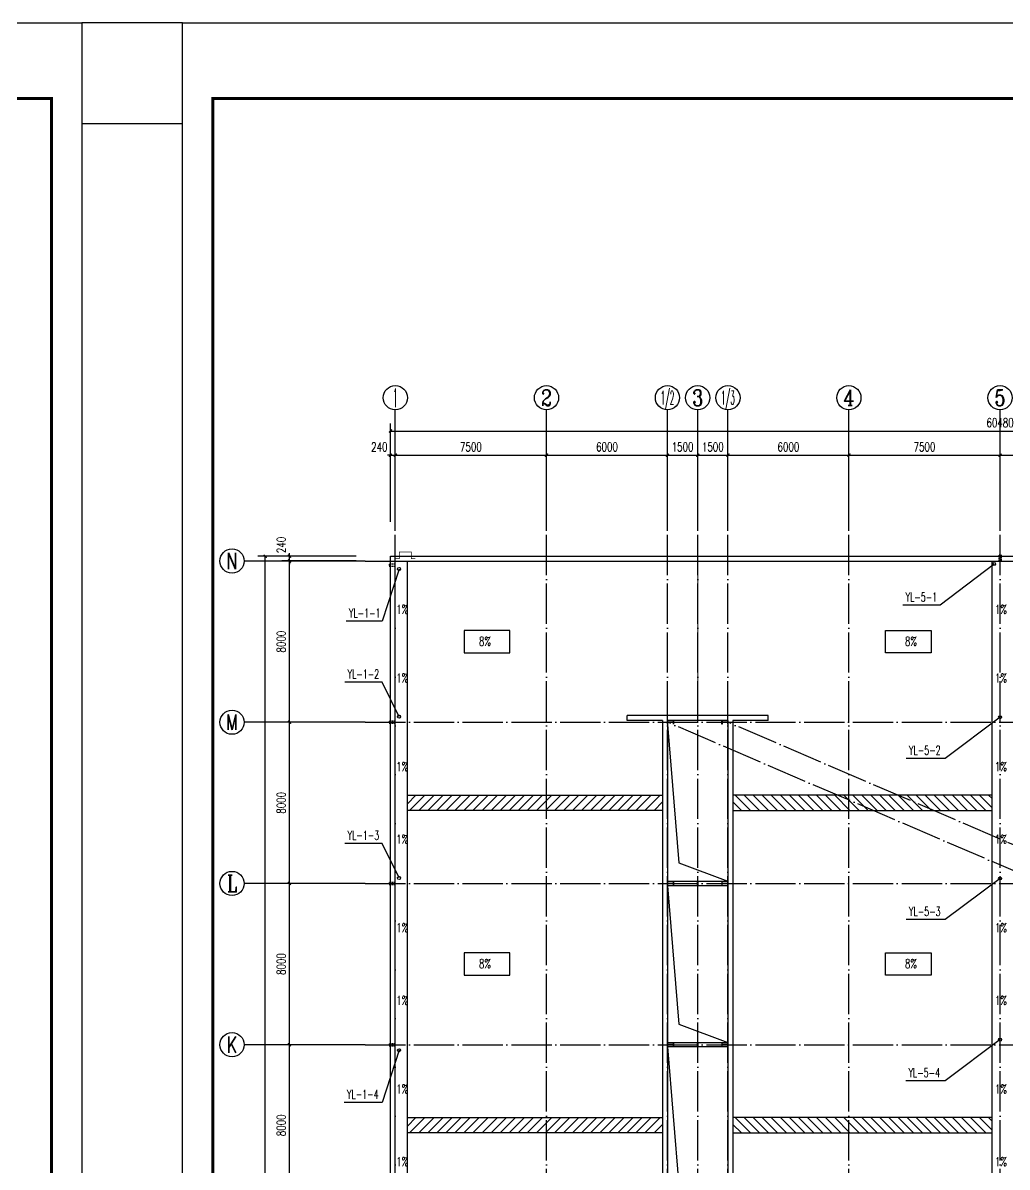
# Model space of a CAD drawing. Extents: x 14168272 to 29396535, y -812963 to 33736.
# Drawn here: x 14857348 to 14906172, y -238294 to -181520 of the extents above; entities that cross this region are included whole.
import ezdxf
from ezdxf.enums import TextEntityAlignment as Align

# ---------------------------------------------------------------- set-up
doc = ezdxf.new("R2010")
doc.units = 0
doc.header["$LTSCALE"] = 1000
doc.header["$MEASUREMENT"] = 0
doc.linetypes.add('DASH', pattern=[0.35, 0.25, -0.1])
doc.linetypes.add('DOTE', pattern=[2.42, 2, -0.2, 0.02, -0.2])
for name, color, linetype in [('AXIS', 3, 'Continuous'), ('AXIS_TEXT', 7, 'Continuous'), ('COLUMN', 2, 'Continuous'), ('DIM_SYMB', 3, 'Continuous'), ('DIM_雨水', 3, 'Continuous'), ('DOTE', 8, 'DOTE'), ('PUB_DIM', 3, 'Continuous'), ('PUB_TEXT', 7, 'Continuous'), ('TK', 4, 'Continuous'), ('TWT_TEXT', 7, 'Continuous'), ('VPIPE-雨水', 4, 'Continuous'), ('WALL-PARAPET', 6, 'Continuous'), ('采光带', 4, 'Continuous')]:
    doc.layers.add(name, color=color, linetype=linetype)
doc.styles.add('_TCH_AXIS', font='COMPLEX', dxfattribs={"bigfont": 'GBCBIG'})
doc.styles.add('_TCH_DIM', font='SIMPLEX', dxfattribs={"bigfont": 'GBCBIG'})
doc.styles.add('_TCH_DIM_T3', font='SIMPLEX', dxfattribs={"width": 0.705882, "bigfont": 'GBCBIG'})
doc.styles.add('_TWT_SERIAL', font='COMPLEX', dxfattribs={"width": 0.8, "height": 3, "bigfont": 'HZTXT'})
doc.styles.add('COMPLEX', font='COMPLEX')
doc.dimstyles.new('_TCH_ARCH&&150', dxfattribs={"dimtxt": 446.25, "dimasz": 150, "dimexe": 375, "dimexo": 450, "dimgap": 189.375, "dimtad": 1, "dimdec": 0, "dimzin": 0, "dimdsep": 46, "dimtxsty": '_TCH_DIM_T3', "dimblk": 'ARCHTICK', "dimcen": 0.09, "dimclrt": 7, "dimazin": 2, "dimtfac": 1, "dimtdec": 0, "dimtix": 1, "dimtmove": 2, "dimatfit": 3, "dimfxl": 0, "dimtolj": 1, "dimtzin": 0, "dimarcsym": 0})

# ---------------------------------------------------------------- blocks, each defined once
blk = doc.blocks.new('A$C0FCD69EC')
at = {"layer": 'COLUMN'}
blk.add_hatch(color=256, dxfattribs=at).paths.add_polyline_path([(300, 180), (294, 180), (294, 94), (6, 94), (6, 180), (0, 180), (0, 0), (6, 0), (6, 86), (294, 86), (294, 0), (300, 0)])
blk.add_lwpolyline([(300, 0), (294, 0), (294, 86), (6, 86), (6, 0), (0, 0), (0, 180), (6, 180), (6, 94), (294, 94), (294, 180), (300, 180)], close=True, dxfattribs=at)
blk = doc.blocks.new('A$C22C4548D')
blk.add_line((0, 10), (300, 10))
blk.add_lwpolyline([(30, 20), (270, 20), (270, 0), (30, 0)], close=True)
blk = doc.blocks.new('GeYuanFrame_34818471', base_point=(20.09, 4.53))
at = {"layer": 'TK'}
blk.add_lwpolyline([(20.09, 4.53), (20.09, 598.53), (1071.09, 598.53), (1071.09, 4.53)], close=True, dxfattribs=at)
at = {"layer": 'TK', "const_width": 1}
blk.add_lwpolyline([(45.09, 588.53), (1061.09, 588.53), (1061.09, 14.53), (45.09, 14.53)], close=True, dxfattribs=at)
blk = doc.blocks.new('GeYuanFrame_16784812', base_point=(20.09, 4.53))
at = {"layer": 'TK'}
blk.add_lwpolyline([(20.09, 4.53), (20.09, 598.53), (1071.09, 598.53), (1071.09, 4.53)], close=True, dxfattribs=at)
at = {"layer": 'TK', "const_width": 1}
blk.add_lwpolyline([(45.09, 588.53), (1061.09, 588.53), (1061.09, 14.53), (45.09, 14.53)], close=True, dxfattribs=at)
blk = doc.blocks.new('_AXISO')
blk.add_circle((0, 0), 0.5)
at = {"layer": 'AXIS_TEXT', "style": 'COMPLEX', "width": 1.041667}
blk.add_attdef('A', text='', height=0.56, dxfattribs=at).set_placement((-0.25, -0.28), (0.25, -0.28), align=Align.FIT)
blk = doc.blocks.new('_ArchTick')
at = {"color": 0, "linetype": 'ByBlock', "const_width": 0.4}
blk.add_lwpolyline([(-0.5, -0.5), (0.5, 0.5)], dxfattribs=at)
blk = doc.blocks.new('*D235')
at = {"layer": 'AXIS', "color": 0, "lineweight": -2}
for p, q in [((14873873, -207980), (14868998, -207980)), ((14869373, -304460), (14869373, -207980)), ((14873873, -304460), (14868998, -304460))]:
    blk.add_line(p, q, dxfattribs=at)
at = {"layer": 'Defpoints', "color": 0}
for p in [(14869373, -207980), (14874323, -207980), (14874323, -304460)]:
    blk.add_point(p, dxfattribs=at)
at = {"layer": 'AXIS', "color": 0, "lineweight": -2, "xscale": 150, "yscale": 150, "zscale": 150}
for p, rotation in [((14869373, -207980), 90), ((14869373, -304460), 270)]:
    blk.add_blockref('_ArchTick', p, dxfattribs=dict(at, rotation=rotation))
at = {"layer": 'AXIS', "color": 7, "insert": (14868960, -256220), "char_height": 446.2, "attachment_point": 5, "rotation": 90, "style": '_TCH_DIM_T3'}
blk.add_mtext('\\A1;96480', dxfattribs=at)
blk = doc.blocks.new('*D245')
at = {"layer": 'AXIS', "color": 0, "lineweight": -2}
for p, q in [((14873873, -232220), (14870198, -232220)), ((14870573, -240220), (14870573, -232220)), ((14873873, -240220), (14870198, -240220))]:
    blk.add_line(p, q, dxfattribs=at)
at = {"layer": 'Defpoints', "color": 0}
for p in [(14870573, -232220), (14874323, -232220), (14874323, -240220)]:
    blk.add_point(p, dxfattribs=at)
at = {"layer": 'AXIS', "color": 0, "lineweight": -2, "xscale": 150, "yscale": 150, "zscale": 150}
for p, rotation in [((14870573, -232220), 90), ((14870573, -240220), 270)]:
    blk.add_blockref('_ArchTick', p, dxfattribs=dict(at, rotation=rotation))
at = {"layer": 'AXIS', "color": 7, "insert": (14870160, -236220), "char_height": 446.2, "attachment_point": 5, "rotation": 90, "style": '_TCH_DIM_T3'}
blk.add_mtext('\\A1;8000', dxfattribs=at)
blk = doc.blocks.new('*D246')
at = {"layer": 'AXIS', "color": 0, "lineweight": -2}
for p, q in [((14873873, -224220), (14870198, -224220)), ((14870573, -232220), (14870573, -224220)), ((14873873, -232220), (14870198, -232220))]:
    blk.add_line(p, q, dxfattribs=at)
at = {"layer": 'Defpoints', "color": 0}
for p in [(14870573, -224220), (14874323, -224220), (14874323, -232220)]:
    blk.add_point(p, dxfattribs=at)
at = {"layer": 'AXIS', "color": 0, "lineweight": -2, "xscale": 150, "yscale": 150, "zscale": 150}
for p, rotation in [((14870573, -224220), 90), ((14870573, -232220), 270)]:
    blk.add_blockref('_ArchTick', p, dxfattribs=dict(at, rotation=rotation))
at = {"layer": 'AXIS', "color": 7, "insert": (14870160, -228220), "char_height": 446.2, "attachment_point": 5, "rotation": 90, "style": '_TCH_DIM_T3'}
blk.add_mtext('\\A1;8000', dxfattribs=at)
blk = doc.blocks.new('*D247')
at = {"layer": 'AXIS', "color": 0, "lineweight": -2}
for p, q in [((14873873, -216220), (14870198, -216220)), ((14870573, -224220), (14870573, -216220)), ((14873873, -224220), (14870198, -224220))]:
    blk.add_line(p, q, dxfattribs=at)
at = {"layer": 'Defpoints', "color": 0}
for p in [(14870573, -216220), (14874323, -216220), (14874323, -224220)]:
    blk.add_point(p, dxfattribs=at)
at = {"layer": 'AXIS', "color": 0, "lineweight": -2, "xscale": 150, "yscale": 150, "zscale": 150}
for p, rotation in [((14870573, -216220), 90), ((14870573, -224220), 270)]:
    blk.add_blockref('_ArchTick', p, dxfattribs=dict(at, rotation=rotation))
at = {"layer": 'AXIS', "color": 7, "insert": (14870160, -220220), "char_height": 446.2, "attachment_point": 5, "rotation": 90, "style": '_TCH_DIM_T3'}
blk.add_mtext('\\A1;8000', dxfattribs=at)
blk = doc.blocks.new('*D248')
at = {"layer": 'AXIS', "color": 0, "lineweight": -2}
for p, q in [((14873873, -208220), (14870198, -208220)), ((14870573, -216220), (14870573, -208220)), ((14873873, -216220), (14870198, -216220))]:
    blk.add_line(p, q, dxfattribs=at)
at = {"layer": 'Defpoints', "color": 0}
for p in [(14870573, -208220), (14874323, -208220), (14874323, -216220)]:
    blk.add_point(p, dxfattribs=at)
at = {"layer": 'AXIS', "color": 0, "lineweight": -2, "xscale": 150, "yscale": 150, "zscale": 150}
for p, rotation in [((14870573, -208220), 90), ((14870573, -216220), 270)]:
    blk.add_blockref('_ArchTick', p, dxfattribs=dict(at, rotation=rotation))
at = {"layer": 'AXIS', "color": 7, "insert": (14870160, -212220), "char_height": 446.2, "attachment_point": 5, "rotation": 90, "style": '_TCH_DIM_T3'}
blk.add_mtext('\\A1;8000', dxfattribs=at)
blk = doc.blocks.new('*D249')
at = {"layer": 'AXIS', "color": 0, "lineweight": -2}
for p, q in [((14873873, -207980), (14870198, -207980)), ((14873873, -208220), (14870198, -208220)), ((14870573, -207980), (14870573, -207830)), ((14870573, -208220), (14870573, -207980)), ((14870573, -208220), (14870573, -208370))]:
    blk.add_line(p, q, dxfattribs=at)
at = {"layer": 'Defpoints', "color": 0}
for p in [(14870573, -207980), (14874323, -207980), (14874323, -208220)]:
    blk.add_point(p, dxfattribs=at)
at = {"layer": 'AXIS', "color": 0, "lineweight": -2, "xscale": 150, "yscale": 150, "zscale": 150}
for p, rotation in [((14870573, -207980), 270), ((14870573, -208220), 90)]:
    blk.add_blockref('_ArchTick', p, dxfattribs=dict(at, rotation=rotation))
at = {"layer": 'AXIS', "color": 7, "insert": (14870160, -207425), "char_height": 446.2, "attachment_point": 5, "rotation": 90, "style": '_TCH_DIM_T3'}
blk.add_mtext('\\A1;240', dxfattribs=at)
blk = doc.blocks.new('*D280')
at = {"layer": 'AXIS', "color": 0, "lineweight": -2}
for p, q in [((14875583, -206270), (14875583, -201395)), ((14936063, -206270), (14936063, -201395)), ((14875583, -201770), (14936063, -201770))]:
    blk.add_line(p, q, dxfattribs=at)
at = {"layer": 'Defpoints', "color": 0}
for p in [(14936063, -201770), (14875583, -206720), (14936063, -206720)]:
    blk.add_point(p, dxfattribs=at)
at = {"layer": 'AXIS', "color": 0, "lineweight": -2, "xscale": 150, "yscale": 150, "zscale": 150, "rotation": 180}
blk.add_blockref('_ArchTick', (14875583, -201770), dxfattribs=at)
at = {"layer": 'AXIS', "color": 0, "lineweight": -2, "xscale": 150, "yscale": 150, "zscale": 150}
blk.add_blockref('_ArchTick', (14936063, -201770), dxfattribs=at)
at = {"layer": 'AXIS', "color": 7, "insert": (14905823, -201358), "char_height": 446.2, "attachment_point": 5, "style": '_TCH_DIM_T3'}
blk.add_mtext('\\A1;60480', dxfattribs=at)
blk = doc.blocks.new('*D281')
at = {"layer": 'AXIS', "color": 0, "lineweight": -2}
for p, q in [((14875583, -206270), (14875583, -202595)), ((14875823, -206270), (14875823, -202595)), ((14875583, -202970), (14875433, -202970)), ((14875583, -202970), (14875823, -202970)), ((14875823, -202970), (14875973, -202970))]:
    blk.add_line(p, q, dxfattribs=at)
at = {"layer": 'Defpoints', "color": 0}
for p in [(14875823, -202970), (14875583, -206720), (14875823, -206720)]:
    blk.add_point(p, dxfattribs=at)
at = {"layer": 'AXIS', "color": 0, "lineweight": -2, "xscale": 150, "yscale": 150, "zscale": 150}
blk.add_blockref('_ArchTick', (14875583, -202970), dxfattribs=at)
at = {"layer": 'AXIS', "color": 0, "lineweight": -2, "xscale": 150, "yscale": 150, "zscale": 150, "rotation": 180}
blk.add_blockref('_ArchTick', (14875823, -202970), dxfattribs=at)
at = {"layer": 'AXIS', "color": 7, "insert": (14875028, -202558), "char_height": 446.2, "attachment_point": 5, "style": '_TCH_DIM_T3'}
blk.add_mtext('\\A1;240', dxfattribs=at)
blk = doc.blocks.new('*D282')
at = {"layer": 'AXIS', "color": 0, "lineweight": -2}
for p, q in [((14875823, -206270), (14875823, -202595)), ((14883323, -206270), (14883323, -202595)), ((14875823, -202970), (14883323, -202970))]:
    blk.add_line(p, q, dxfattribs=at)
at = {"layer": 'Defpoints', "color": 0}
for p in [(14883323, -202970), (14875823, -206720), (14883323, -206720)]:
    blk.add_point(p, dxfattribs=at)
at = {"layer": 'AXIS', "color": 0, "lineweight": -2, "xscale": 150, "yscale": 150, "zscale": 150, "rotation": 180}
blk.add_blockref('_ArchTick', (14875823, -202970), dxfattribs=at)
at = {"layer": 'AXIS', "color": 0, "lineweight": -2, "xscale": 150, "yscale": 150, "zscale": 150}
blk.add_blockref('_ArchTick', (14883323, -202970), dxfattribs=at)
at = {"layer": 'AXIS', "color": 7, "insert": (14879573, -202558), "char_height": 446.2, "attachment_point": 5, "style": '_TCH_DIM_T3'}
blk.add_mtext('\\A1;7500', dxfattribs=at)
blk = doc.blocks.new('*D283')
at = {"layer": 'AXIS', "color": 0, "lineweight": -2}
for p, q in [((14883323, -206270), (14883323, -202595)), ((14889323, -206270), (14889323, -202595)), ((14883323, -202970), (14889323, -202970))]:
    blk.add_line(p, q, dxfattribs=at)
at = {"layer": 'Defpoints', "color": 0}
for p in [(14889323, -202970), (14883323, -206720), (14889323, -206720)]:
    blk.add_point(p, dxfattribs=at)
at = {"layer": 'AXIS', "color": 0, "lineweight": -2, "xscale": 150, "yscale": 150, "zscale": 150, "rotation": 180}
blk.add_blockref('_ArchTick', (14883323, -202970), dxfattribs=at)
at = {"layer": 'AXIS', "color": 0, "lineweight": -2, "xscale": 150, "yscale": 150, "zscale": 150}
blk.add_blockref('_ArchTick', (14889323, -202970), dxfattribs=at)
at = {"layer": 'AXIS', "color": 7, "insert": (14886323, -202558), "char_height": 446.2, "attachment_point": 5, "style": '_TCH_DIM_T3'}
blk.add_mtext('\\A1;6000', dxfattribs=at)
blk = doc.blocks.new('*D284')
at = {"layer": 'AXIS', "color": 0, "lineweight": -2}
for p, q in [((14889323, -206270), (14889323, -202595)), ((14890823, -206270), (14890823, -202595)), ((14889323, -202970), (14890823, -202970))]:
    blk.add_line(p, q, dxfattribs=at)
at = {"layer": 'Defpoints', "color": 0}
for p in [(14890823, -202970), (14889323, -206720), (14890823, -206720)]:
    blk.add_point(p, dxfattribs=at)
at = {"layer": 'AXIS', "color": 0, "lineweight": -2, "xscale": 150, "yscale": 150, "zscale": 150, "rotation": 180}
blk.add_blockref('_ArchTick', (14889323, -202970), dxfattribs=at)
at = {"layer": 'AXIS', "color": 0, "lineweight": -2, "xscale": 150, "yscale": 150, "zscale": 150}
blk.add_blockref('_ArchTick', (14890823, -202970), dxfattribs=at)
at = {"layer": 'AXIS', "color": 7, "insert": (14890073, -202558), "char_height": 446.2, "attachment_point": 5, "style": '_TCH_DIM_T3'}
blk.add_mtext('\\A1;1500', dxfattribs=at)
blk = doc.blocks.new('*D285')
at = {"layer": 'AXIS', "color": 0, "lineweight": -2}
for p, q in [((14890823, -206270), (14890823, -202595)), ((14892323, -206270), (14892323, -202595)), ((14890823, -202970), (14892323, -202970))]:
    blk.add_line(p, q, dxfattribs=at)
at = {"layer": 'Defpoints', "color": 0}
for p in [(14892323, -202970), (14890823, -206720), (14892323, -206720)]:
    blk.add_point(p, dxfattribs=at)
at = {"layer": 'AXIS', "color": 0, "lineweight": -2, "xscale": 150, "yscale": 150, "zscale": 150, "rotation": 180}
blk.add_blockref('_ArchTick', (14890823, -202970), dxfattribs=at)
at = {"layer": 'AXIS', "color": 0, "lineweight": -2, "xscale": 150, "yscale": 150, "zscale": 150}
blk.add_blockref('_ArchTick', (14892323, -202970), dxfattribs=at)
at = {"layer": 'AXIS', "color": 7, "insert": (14891573, -202558), "char_height": 446.2, "attachment_point": 5, "style": '_TCH_DIM_T3'}
blk.add_mtext('\\A1;1500', dxfattribs=at)
blk = doc.blocks.new('*D286')
at = {"layer": 'AXIS', "color": 0, "lineweight": -2}
for p, q in [((14892323, -206270), (14892323, -202595)), ((14898323, -206270), (14898323, -202595)), ((14892323, -202970), (14898323, -202970))]:
    blk.add_line(p, q, dxfattribs=at)
at = {"layer": 'Defpoints', "color": 0}
for p in [(14898323, -202970), (14892323, -206720), (14898323, -206720)]:
    blk.add_point(p, dxfattribs=at)
at = {"layer": 'AXIS', "color": 0, "lineweight": -2, "xscale": 150, "yscale": 150, "zscale": 150, "rotation": 180}
blk.add_blockref('_ArchTick', (14892323, -202970), dxfattribs=at)
at = {"layer": 'AXIS', "color": 0, "lineweight": -2, "xscale": 150, "yscale": 150, "zscale": 150}
blk.add_blockref('_ArchTick', (14898323, -202970), dxfattribs=at)
at = {"layer": 'AXIS', "color": 7, "insert": (14895323, -202558), "char_height": 446.2, "attachment_point": 5, "style": '_TCH_DIM_T3'}
blk.add_mtext('\\A1;6000', dxfattribs=at)
blk = doc.blocks.new('*D287')
at = {"layer": 'AXIS', "color": 0, "lineweight": -2}
for p, q in [((14898323, -206270), (14898323, -202595)), ((14905823, -206270), (14905823, -202595)), ((14898323, -202970), (14905823, -202970))]:
    blk.add_line(p, q, dxfattribs=at)
at = {"layer": 'Defpoints', "color": 0}
for p in [(14905823, -202970), (14898323, -206720), (14905823, -206720)]:
    blk.add_point(p, dxfattribs=at)
at = {"layer": 'AXIS', "color": 0, "lineweight": -2, "xscale": 150, "yscale": 150, "zscale": 150, "rotation": 180}
blk.add_blockref('_ArchTick', (14898323, -202970), dxfattribs=at)
at = {"layer": 'AXIS', "color": 0, "lineweight": -2, "xscale": 150, "yscale": 150, "zscale": 150}
blk.add_blockref('_ArchTick', (14905823, -202970), dxfattribs=at)
at = {"layer": 'AXIS', "color": 7, "insert": (14902073, -202558), "char_height": 446.2, "attachment_point": 5, "style": '_TCH_DIM_T3'}
blk.add_mtext('\\A1;7500', dxfattribs=at)
blk = doc.blocks.new('*D288')
at = {"layer": 'AXIS', "color": 0, "lineweight": -2}
for p, q in [((14905823, -206270), (14905823, -202595)), ((14913323, -206270), (14913323, -202595)), ((14905823, -202970), (14913323, -202970))]:
    blk.add_line(p, q, dxfattribs=at)
at = {"layer": 'Defpoints', "color": 0}
for p in [(14913323, -202970), (14905823, -206720), (14913323, -206720)]:
    blk.add_point(p, dxfattribs=at)
at = {"layer": 'AXIS', "color": 0, "lineweight": -2, "xscale": 150, "yscale": 150, "zscale": 150, "rotation": 180}
blk.add_blockref('_ArchTick', (14905823, -202970), dxfattribs=at)
at = {"layer": 'AXIS', "color": 0, "lineweight": -2, "xscale": 150, "yscale": 150, "zscale": 150}
blk.add_blockref('_ArchTick', (14913323, -202970), dxfattribs=at)
at = {"layer": 'AXIS', "color": 7, "insert": (14909573, -202558), "char_height": 446.2, "attachment_point": 5, "style": '_TCH_DIM_T3'}
blk.add_mtext('\\A1;7500', dxfattribs=at)

msp = doc.modelspace()

# ---------------------------------------------------------------- hatches: boundary and pattern name
at = {"layer": '采光带'}
h = msp.add_hatch(dxfattribs=at)
h.set_pattern_fill('ANSI31', color=8, scale=200, angle=-90, style=0)
h.set_pattern_definition([(225, (14655887.14, 8826378.5), (-224.506403, 224.506403), [])])
h.paths.add_polyline_path([(14889082.6, -220600.3), (14876422.6, -220600.3), (14876422.6, -219840.3), (14889082.6, -219840.3)])
h = msp.add_hatch(dxfattribs=at)
h.set_pattern_fill('ANSI31', color=8, scale=200, angle=-90, style=0)
h.set_pattern_definition([(315, (15125758, 8826378.5), (224.506403, 224.506403), [])])
h.paths.add_polyline_path([(14892562.6, -220600.3), (14905422.6, -220600.3), (14905422.6, -219840.3), (14892562.6, -219840.3)])
h = msp.add_hatch(dxfattribs=at)
h.set_pattern_fill('ANSI31', color=8, scale=200, angle=-90, style=0)
h.set_pattern_definition([(225, (14655887.14, 8810378.5), (-224.506403, 224.506403), [])])
h.paths.add_polyline_path([(14889082.6, -236600.3), (14876422.6, -236600.3), (14876422.6, -235840.3), (14889082.6, -235840.3)])
h = msp.add_hatch(dxfattribs=at)
h.set_pattern_fill('ANSI31', color=8, scale=200, angle=-90, style=0)
h.set_pattern_definition([(315, (15125758, 8810378.5), (224.506403, 224.506403), [])])
h.paths.add_polyline_path([(14892562.6, -236600.3), (14905422.6, -236600.3), (14905422.6, -235840.3), (14892562.6, -235840.3)])

# ---------------------------------------------------------------- linework, layer by layer
at = {"ltscale": 0.5}
for p, q in [((14876422.6, -304220.3), (14876422.6, -208220.3)), ((14905422.6, -304220.3), (14905422.6, -208220.3))]:
    msp.add_line(p, q, dxfattribs=at)
msp.add_lwpolyline([(14860272.6, -181520.3), (14860272.6, -186520.3), (14865272.6, -186520.3), (14865272.6, -181520.3)], close=True, dxfattribs=at)
at = {"const_width": 30}
msp.add_lwpolyline([(14875822.6, -208100.3), (14876022.6, -208100.3), (14876022.6, -207780.3), (14876622.6, -207780.3), (14876622.6, -208100.3), (14876822.6, -208100.3)], dxfattribs=at)
for points in [[(14875582.6, -207980.3), (14936062.6, -207980.3), (14936062.6, -304460.3), (14875582.6, -304460.3)], [(14875822.6, -208220.3), (14935822.6, -208220.3), (14935822.6, -304220.3), (14875822.6, -304220.3)], [(14879242.7, -211666.4), (14879242.7, -212774.3), (14881499.7, -212774.3), (14881499.7, -211666.4)], [(14902402.5, -211666.4), (14902402.5, -212774.3), (14900145.4, -212774.3), (14900145.4, -211666.4)], [(14892322.6, -224330.3), (14889322.6, -224330.3), (14889322.6, -224110.3), (14892322.6, -224110.3)], [(14879242.7, -227666.4), (14879242.7, -228774.3), (14881499.7, -228774.3), (14881499.7, -227666.4)], [(14902402.5, -227666.4), (14902402.5, -228774.3), (14900145.4, -228774.3), (14900145.4, -227666.4)], [(14892322.6, -232330.3), (14889322.6, -232330.3), (14889322.6, -232110.3), (14892322.6, -232110.3)]]:
    msp.add_lwpolyline(points, close=True)
at = {"ltscale": 0.5, "const_width": 50}
msp.add_lwpolyline([(14890822.6, -215890.3), (14890822.6, -208220.3)], dxfattribs=at)
at = {"linetype": 'DASH', "ltscale": 0.3}
for points in [[(14905872.6, -208220.3), (14905772.6, -208220.3), (14905772.6, -207920.3), (14905872.6, -207920.3)], [(14875822.6, -208471.5), (14875822.6, -208371.5), (14875522.6, -208371.5), (14875522.6, -208471.5)], [(14875822.6, -216270.3), (14875822.6, -216170.3), (14875522.6, -216170.3), (14875522.6, -216270.3)], [(14875822.6, -224270.3), (14875822.6, -224170.3), (14875522.6, -224170.3), (14875522.6, -224270.3)], [(14875822.6, -232270.3), (14875822.6, -232170.3), (14875522.6, -232170.3), (14875522.6, -232270.3)]]:
    msp.add_lwpolyline(points, close=True, dxfattribs=at)
for points in [[(14889322.6, -216330.3), (14889893.2, -223204.4), (14892322.6, -224110.3)], [(14889322.6, -224330.3), (14889893.2, -231204.4), (14892322.6, -232110.3)], [(14889322.6, -232330.3), (14889893.2, -239204.4), (14892322.6, -240110.3)]]:
    msp.add_lwpolyline(points)
at = {"layer": 'AXIS'}
for p, q in [((14875822.6, -206720.3), (14875822.6, -200720.3)), ((14883322.6, -206720.3), (14883322.6, -200720.3)), ((14889322.6, -206720.3), (14889322.6, -200720.3)), ((14890822.6, -206720.3), (14890822.6, -200720.3)), ((14892322.6, -206720.3), (14892322.6, -200720.3)), ((14898322.6, -206720.3), (14898322.6, -200720.3)), ((14905822.6, -206720.3), (14905822.6, -200720.3)), ((14874322.6, -208220.3), (14868322.6, -208220.3)), ((14874322.6, -216220.3), (14868322.6, -216220.3)), ((14874322.6, -224220.3), (14868322.6, -224220.3)), ((14874322.6, -232220.3), (14868322.6, -232220.3))]:
    msp.add_line(p, q, dxfattribs=at)
at = {"layer": 'DIM_SYMB'}
for points in [[(14876122.6, -210237.9, 0, 0, 0), (14876122.6, -209173, 120, 0, 0), (14876122.6, -208723, 0, 0, 0)], [(14905822.6, -210237.9, 0, 0, 0), (14905822.6, -209173, 120, 0, 0), (14905822.6, -208723, 0, 0, 0)], [(14876122.6, -214402.8, 0, 0, 0), (14876122.6, -215467.7, 120, 0, 0), (14876122.6, -215917.7, 0, 0, 0)], [(14905822.6, -214402.8, 0, 0, 0), (14905822.6, -215467.7, 120, 0, 0), (14905822.6, -215917.7, 0, 0, 0)], [(14876122.6, -218037.9, 0, 0, 0), (14876122.6, -216973, 120, 0, 0), (14876122.6, -216523, 0, 0, 0)], [(14905822.6, -218037.9, 0, 0, 0), (14905822.6, -216973, 120, 0, 0), (14905822.6, -216523, 0, 0, 0)], [(14876122.6, -222402.8, 0, 0, 0), (14876122.6, -223467.7, 120, 0, 0), (14876122.6, -223917.7, 0, 0, 0)], [(14905822.6, -222402.8, 0, 0, 0), (14905822.6, -223467.7, 120, 0, 0), (14905822.6, -223917.7, 0, 0, 0)], [(14876122.6, -226037.9, 0, 0, 0), (14876122.6, -224973, 120, 0, 0), (14876122.6, -224523, 0, 0, 0)], [(14905822.6, -226037.9, 0, 0, 0), (14905822.6, -224973, 120, 0, 0), (14905822.6, -224523, 0, 0, 0)], [(14876122.6, -230402.8, 0, 0, 0), (14876122.6, -231467.7, 120, 0, 0), (14876122.6, -231917.7, 0, 0, 0)], [(14905822.6, -230402.8, 0, 0, 0), (14905822.6, -231467.7, 120, 0, 0), (14905822.6, -231917.7, 0, 0, 0)], [(14876122.6, -234037.9, 0, 0, 0), (14876122.6, -232973, 120, 0, 0), (14876122.6, -232523, 0, 0, 0)], [(14905822.6, -234037.9, 0, 0, 0), (14905822.6, -232973, 120, 0, 0), (14905822.6, -232523, 0, 0, 0)]]:
    msp.add_lwpolyline(points, format="xyseb", dxfattribs=at)
at = {"layer": 'DIM_雨水'}
for p, q in [((14876005.8, -208620.5), (14875171.7, -211209.7)), ((14905528.7, -208370.4), (14902853.4, -210414.1)), ((14902853.4, -210414.1), (14901000.7, -210414.1)), ((14875171.7, -211209.7), (14873386, -211209.7)), ((14875171.7, -214233.7), (14873319, -214233.7)), ((14876005.8, -215945.5), (14875171.7, -214233.7)), ((14905822.6, -215970.3, 3000), (14903092.1, -218014)), ((14903092.1, -218014), (14901172.1, -218014)), ((14875171.7, -222233.7), (14873319, -222233.7)), ((14876005.8, -223945.5), (14875171.7, -222233.7)), ((14905822.6, -223970.3, 3000), (14903092.1, -226014)), ((14903092.1, -226014), (14901172.1, -226014)), ((14905822.6, -231970.3, 3000), (14903092.1, -234014)), ((14876005.8, -232495.5), (14875171.7, -235084.7)), ((14903092.1, -234014), (14901145.1, -234014)), ((14875171.7, -235084.7), (14873292.2, -235084.7))]:
    msp.add_line(p, q, dxfattribs=at)
at = {"layer": 'DOTE'}
for p, q in [((14875822.6, -305720.3), (14875822.6, -206720.3)), ((14883322.6, -305720.3), (14883322.6, -206720.3)), ((14889322.6, -305720.3), (14889322.6, -206720.3)), ((14890822.6, -305720.3), (14890822.6, -206720.3)), ((14892322.6, -305720.3), (14892322.6, -206720.3)), ((14898322.6, -305720.3), (14898322.6, -206720.3)), ((14905822.6, -305720.3), (14905822.6, -206720.3)), ((14874322.6, -208220.3), (14937322.6, -208220.3)), ((14874322.6, -216220.3), (14937322.6, -216220.3)), ((14947307.3, -241100.3), (14889322.6, -216220.3)), ((14950307.3, -241100.3), (14892322.6, -216220.3)), ((14874322.6, -224220.3), (14937322.6, -224220.3)), ((14874322.6, -232220.3), (14937322.6, -232220.3))]:
    msp.add_line(p, q, dxfattribs=at)
at = {"layer": 'PUB_DIM'}
for points in [[(14880993.5, -212582.6, 0, 0, 0), (14879968.5, -212582.6, 120, 0, 0), (14879518.5, -212582.6, 0, 0, 0)], [(14900651.6, -212582.6, 0, 0, 0), (14901676.6, -212582.6, 120, 0, 0), (14902126.6, -212582.6, 0, 0, 0)], [(14880993.5, -228582.6, 0, 0, 0), (14879968.5, -228582.6, 120, 0, 0), (14879518.5, -228582.6, 0, 0, 0)], [(14900651.6, -228582.6, 0, 0, 0), (14901676.6, -228582.6, 120, 0, 0), (14902126.6, -228582.6, 0, 0, 0)]]:
    msp.add_lwpolyline(points, format="xyseb", dxfattribs=at)
at = {"layer": 'VPIPE-雨水', "linetype": 'Continuous'}
for centre in [(14905528.7, -208370.4), (14876005.8, -208620.5), (14876005.8, -215945.5), (14905822.6, -215970.3), (14876005.8, -223945.5), (14905822.6, -223970.3), (14905822.6, -231970.3), (14876005.8, -232495.5)]:
    msp.add_circle(centre, 75, dxfattribs=at)
at = {"layer": 'WALL-PARAPET'}
for p, q in [((14889322.6, -215890.3), (14887322.6, -215890.3)), ((14887322.6, -216130.3), (14887322.6, -215890.3)), ((14889082.6, -216130.3), (14887322.6, -216130.3)), ((14889082.6, -216130.3), (14889082.6, -296310.3)), ((14892322.6, -215890.3), (14889322.6, -215890.3)), ((14889322.6, -216130.3), (14889322.6, -296310.3)), ((14892322.6, -216130.3), (14889322.6, -216130.3)), ((14894322.6, -215890.3), (14892322.6, -215890.3)), ((14892322.6, -216130.3), (14892322.6, -296310.3)), ((14892562.6, -216130.3), (14892562.6, -296310.3)), ((14894322.6, -216130.3), (14892562.6, -216130.3)), ((14894322.6, -216130.3), (14894322.6, -215890.3))]:
    msp.add_line(p, q, dxfattribs=at)
at = {"layer": '采光带', "color": 8}
for points in [[(14889082.6, -220600.3), (14876422.6, -220600.3), (14876422.6, -219840.3), (14889082.6, -219840.3)], [(14892562.6, -220600.3), (14905422.6, -220600.3), (14905422.6, -219840.3), (14892562.6, -219840.3)], [(14889082.6, -236600.3), (14876422.6, -236600.3), (14876422.6, -235840.3), (14889082.6, -235840.3)], [(14892562.6, -236600.3), (14905422.6, -236600.3), (14905422.6, -235840.3), (14892562.6, -235840.3)]]:
    msp.add_lwpolyline(points, close=True, dxfattribs=at)

# ---------------------------------------------------------------- block references
at = {"xscale": 150, "yscale": 150, "zscale": 150, "rotation": 270}
for name, p in [('GeYuanFrame_34818471', (14771172.6, -181520.3)), ('GeYuanFrame_16784812', (14865272.6, -181520.3))]:
    msp.add_blockref(name, p, dxfattribs=at)
at = {"rotation": 90}
for p in [(14890832.6, -224374.4), (14890832.6, -232374.4)]:
    msp.add_blockref('A$C22C4548D', p, dxfattribs=at)
at = {"layer": 'AXIS'}
ref = msp.add_blockref('_AXISO', (14875822.6, -200120.3), dxfattribs=dict(at, xscale=1200, yscale=1200, zscale=1200))
ref.add_attrib('A', '1', dxfattribs={"layer": 'AXIS_TEXT', "ltscale": 0.5, "height": 933.9, "style": '_TCH_AXIS', "width": 0.555556}).set_placement((14875711.4, -200587.3), (14875933.8, -200587.3), align=Align.FIT)
ref = msp.add_blockref('_AXISO', (14883322.6, -200120.3), dxfattribs=dict(at, xscale=1200, yscale=1200, zscale=1200))
ref.add_attrib('A', '2', dxfattribs={"layer": 'AXIS_TEXT', "ltscale": 0.5, "height": 798.8, "style": '_TCH_AXIS'}).set_placement((14883056.3, -200519.7), (14883588.8, -200519.7), align=Align.FIT)
ref = msp.add_blockref('_AXISO', (14889322.6, -200120.3), dxfattribs=dict(at, xscale=1200, yscale=1200, zscale=1200))
ref.add_attrib('A', '1/2', dxfattribs={"layer": 'AXIS_TEXT', "ltscale": 0.5, "height": 678.82, "style": '_TCH_AXIS', "width": 0.411765}).set_placement((14888983.2, -200459.8), (14889662, -200459.8), align=Align.FIT)
ref = msp.add_blockref('_AXISO', (14890822.6, -200120.3), dxfattribs=dict(at, xscale=1200, yscale=1200, zscale=1200))
ref.add_attrib('A', '3', dxfattribs={"layer": 'AXIS_TEXT', "ltscale": 0.5, "height": 798.8, "style": '_TCH_AXIS'}).set_placement((14890556.3, -200519.7), (14891088.8, -200519.7), align=Align.FIT)
ref = msp.add_blockref('_AXISO', (14892322.6, -200120.3), dxfattribs=dict(at, xscale=1200, yscale=1200, zscale=1200))
ref.add_attrib('A', '1/3', dxfattribs={"layer": 'AXIS_TEXT', "ltscale": 0.5, "height": 678.82, "style": '_TCH_AXIS', "width": 0.411765}).set_placement((14891983.2, -200459.8), (14892662, -200459.8), align=Align.FIT)
ref = msp.add_blockref('_AXISO', (14898322.6, -200120.3), dxfattribs=dict(at, xscale=1200, yscale=1200, zscale=1200))
ref.add_attrib('A', '4', dxfattribs={"layer": 'AXIS_TEXT', "ltscale": 0.5, "height": 781.2, "style": '_TCH_AXIS', "width": 0.9375}).set_placement((14898043.6, -200510.9), (14898601.6, -200510.9), align=Align.FIT)
ref = msp.add_blockref('_AXISO', (14905822.6, -200120.3), dxfattribs=dict(at, xscale=1200, yscale=1200, zscale=1200))
ref.add_attrib('A', '5', dxfattribs={"layer": 'AXIS_TEXT', "ltscale": 0.5, "height": 798.8, "style": '_TCH_AXIS'}).set_placement((14905556.3, -200519.7), (14906088.8, -200519.7), align=Align.FIT)
ref = msp.add_blockref('_AXISO', (14867722.6, -208220.3), dxfattribs=dict(at, xscale=1200, yscale=1200, zscale=1200))
ref.add_attrib('A', 'N', dxfattribs={"layer": 'AXIS_TEXT', "ltscale": 0.5, "height": 798.8, "style": '_TCH_AXIS', "width": 0.736842}).set_placement((14867456.3, -208619.7), (14867988.8, -208619.7), align=Align.FIT)
ref = msp.add_blockref('_AXISO', (14867722.6, -216220.3), dxfattribs=dict(at, xscale=1200, yscale=1200, zscale=1200))
ref.add_attrib('A', 'M', dxfattribs={"layer": 'AXIS_TEXT', "ltscale": 0.5, "height": 763.6, "style": '_TCH_AXIS', "width": 0.761905}).set_placement((14867431.7, -216602.2), (14868013.5, -216602.2), align=Align.FIT)
ref = msp.add_blockref('_AXISO', (14867722.6, -224220.3), dxfattribs=dict(at, xscale=1200, yscale=1200, zscale=1200))
ref.add_attrib('A', 'L', dxfattribs={"layer": 'AXIS_TEXT', "ltscale": 0.5, "height": 833.5, "style": '_TCH_AXIS', "width": 0.8}).set_placement((14867484.4, -224637.1), (14867960.7, -224637.1), align=Align.FIT)
ref = msp.add_blockref('_AXISO', (14867722.6, -232220.3), dxfattribs=dict(at, xscale=1200, yscale=1200, zscale=1200))
ref.add_attrib('A', 'K', dxfattribs={"layer": 'AXIS_TEXT', "ltscale": 0.5, "height": 798.8, "style": '_TCH_AXIS', "width": 0.736842}).set_placement((14867456.3, -232619.7), (14867988.8, -232619.7), align=Align.FIT)
at = {"layer": 'COLUMN', "rotation": 180}
for p in [(14889622.6, -216130.3), (14892322.6, -216130.3)]:
    msp.add_blockref('A$C0FCD69EC', p, dxfattribs=at)
at = {"layer": 'COLUMN', "xscale": -1}
for p in [(14889622.6, -224310.3), (14892322.6, -224310.3), (14889622.6, -232310.3), (14892322.6, -232310.3)]:
    msp.add_blockref('A$C0FCD69EC', p, dxfattribs=at)

# ---------------------------------------------------------------- texts
at = {"layer": 'PUB_TEXT', "style": '_TCH_DIM', "width": 0.705882}
for s, p in [('1%%%', (14875867.6, -210841.7)), ('1%%%', (14905567.6, -210841.7)), ('8%', (14879971, -212425.1)), ('8%', (14901104.1, -212425.1)), ('1%%%', (14875867.6, -214245.3)), ('1%%%', (14905567.6, -214245.3)), ('1%%%', (14875867.6, -218641.7)), ('1%%%', (14905567.6, -218641.7)), ('1%%%', (14875867.6, -222245.3)), ('1%%%', (14905567.6, -222245.3)), ('1%%%', (14875867.6, -226641.7)), ('1%%%', (14905567.6, -226641.7)), ('8%', (14879971, -228425.1)), ('8%', (14901104.1, -228425.1)), ('1%%%', (14875867.6, -230245.3)), ('1%%%', (14905567.6, -230245.3)), ('1%%%', (14875867.6, -234641.7)), ('1%%%', (14905567.6, -234641.7)), ('1%%%', (14875867.6, -238245.3)), ('1%%%', (14905567.6, -238245.3))]:
    msp.add_text(s, height=446.25, dxfattribs=at).set_placement(p)
at = {"layer": 'TWT_TEXT', "style": '_TWT_SERIAL', "width": 0.64}
for s, p in [('YL-5-1', (14901135.7, -210234.1)), ('YL-1-1', (14873521, -211029.7)), ('YL-1-2', (14873454, -214053.7)), ('YL-5-2', (14901307.1, -217834)), ('YL-1-3', (14873454, -222053.7)), ('YL-5-3', (14901307.1, -225834)), ('YL-5-4', (14901280.1, -233834)), ('YL-1-4', (14873427.2, -234904.7))]:
    msp.add_text(s, height=450, dxfattribs=at).set_placement(p)

# ---------------------------------------------------------------- dimensions: what is measured, and where the dimension line sits
at = {"layer": 'AXIS'}
for p1, p2, distance, text, picture, middle in [((14875582.6, -206720.3), (14936062.6, -206720.3), 4950, '60480', '*D280', (14905822.6, -201357.8)), ((14875822.6, -206720.3), (14883322.6, -206720.3), 3750, '7500', '*D282', (14879572.6, -202557.8)), ((14883322.6, -206720.3), (14889322.6, -206720.3), 3750, '6000', '*D283', (14886322.6, -202557.8)), ((14889322.6, -206720.3), (14890822.6, -206720.3), 3750, '1500', '*D284', (14890072.6, -202557.8)), ((14890822.6, -206720.3), (14892322.6, -206720.3), 3750, '1500', '*D285', (14891572.6, -202557.8)), ((14892322.6, -206720.3), (14898322.6, -206720.3), 3750, '6000', '*D286', (14895322.6, -202557.8)), ((14898322.6, -206720.3), (14905822.6, -206720.3), 3750, '7500', '*D287', (14902072.6, -202557.8)), ((14905822.6, -206720.3), (14913322.6, -206720.3), 3750, '7500', '*D288', (14909572.6, -202557.8)), ((14874322.6, -304460.3), (14874322.6, -207980.3), 4950, '96480', '*D235', (14868960.1, -256220.3)), ((14874322.6, -216220.3), (14874322.6, -208220.3), 3750, '8000', '*D248', (14870160.1, -212220.3)), ((14874322.6, -224220.3), (14874322.6, -216220.3), 3750, '8000', '*D247', (14870160.1, -220220.3)), ((14874322.6, -232220.3), (14874322.6, -224220.3), 3750, '8000', '*D246', (14870160.1, -228220.3)), ((14874322.6, -240220.3), (14874322.6, -232220.3), 3750, '8000', '*D245', (14870160.1, -236220.3))]:
    dim = msp.add_aligned_dim(p1=p1, p2=p2, distance=distance, text=text, dimstyle='_TCH_ARCH&&150', dxfattribs=at)
    dim.commit()
    dim.dimension.update_dxf_attribs({"geometry": picture, "text_midpoint": middle})
for base, p1, p2, angle, picture, middle in [((14875822.6, -202970.3), (14875582.6, -206720.3), (14875822.6, -206720.3), 0, '*D281', (14875027.6, -202557.8)), ((14870572.6, -207980.3), (14874322.6, -208220.3), (14874322.6, -207980.3), 90, '*D249', (14870160.1, -207425.3))]:
    dim = msp.add_linear_dim(base=base, p1=p1, p2=p2, angle=angle, text='240', dimstyle='_TCH_ARCH&&150', dxfattribs=at)
    dim.commit()
    dim.dimension.update_dxf_attribs({"geometry": picture, "text_midpoint": middle, "dimtype": 161})

doc.saveas('drawing.dxf')
